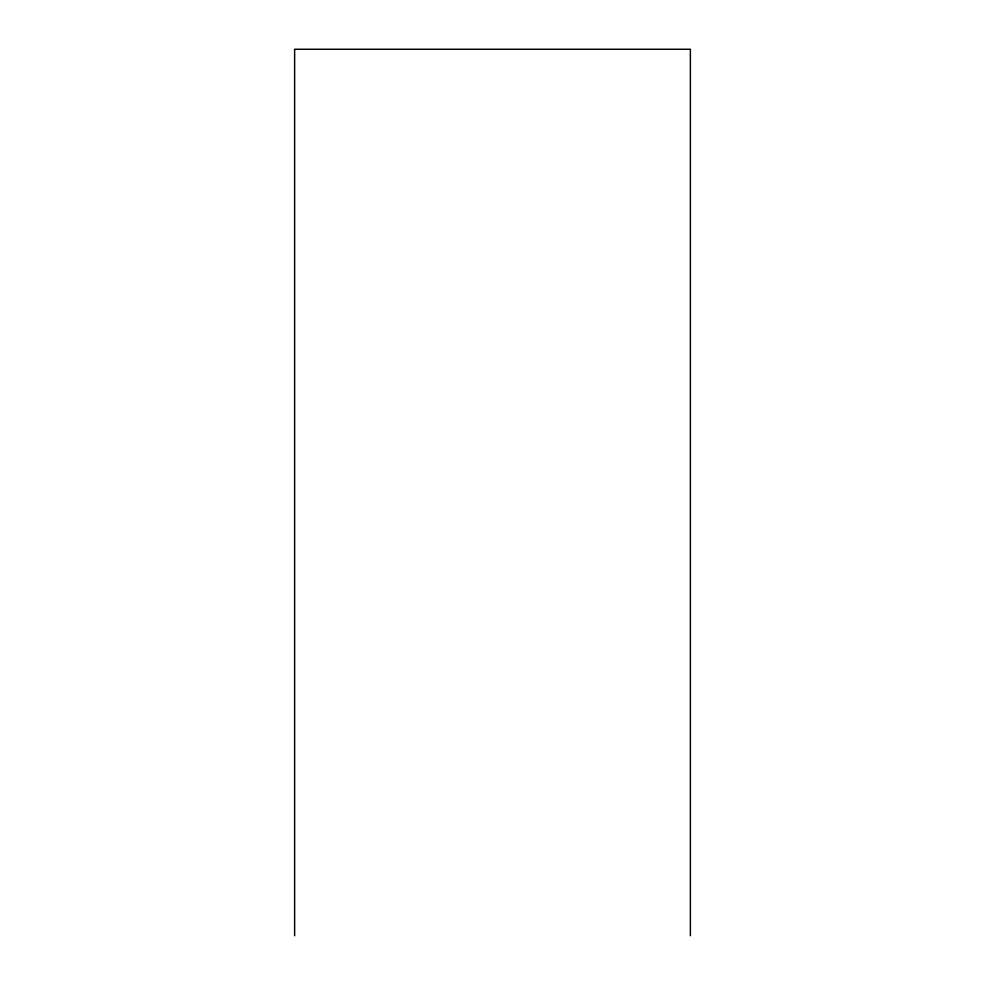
<?xml version="1.0" encoding="UTF-8"?>
<svg xmlns="http://www.w3.org/2000/svg" width="985" height="985" viewBox="0 0 985 985"><rect width="100%" height="100%" fill="white"/><g stroke="black" fill="none" stroke-linecap="round" stroke-linejoin="round"><path stroke-width="1.48" d="M690.374 935.75L690.374 49.25L294.626 49.25L294.626 935.75"/></g></svg>
